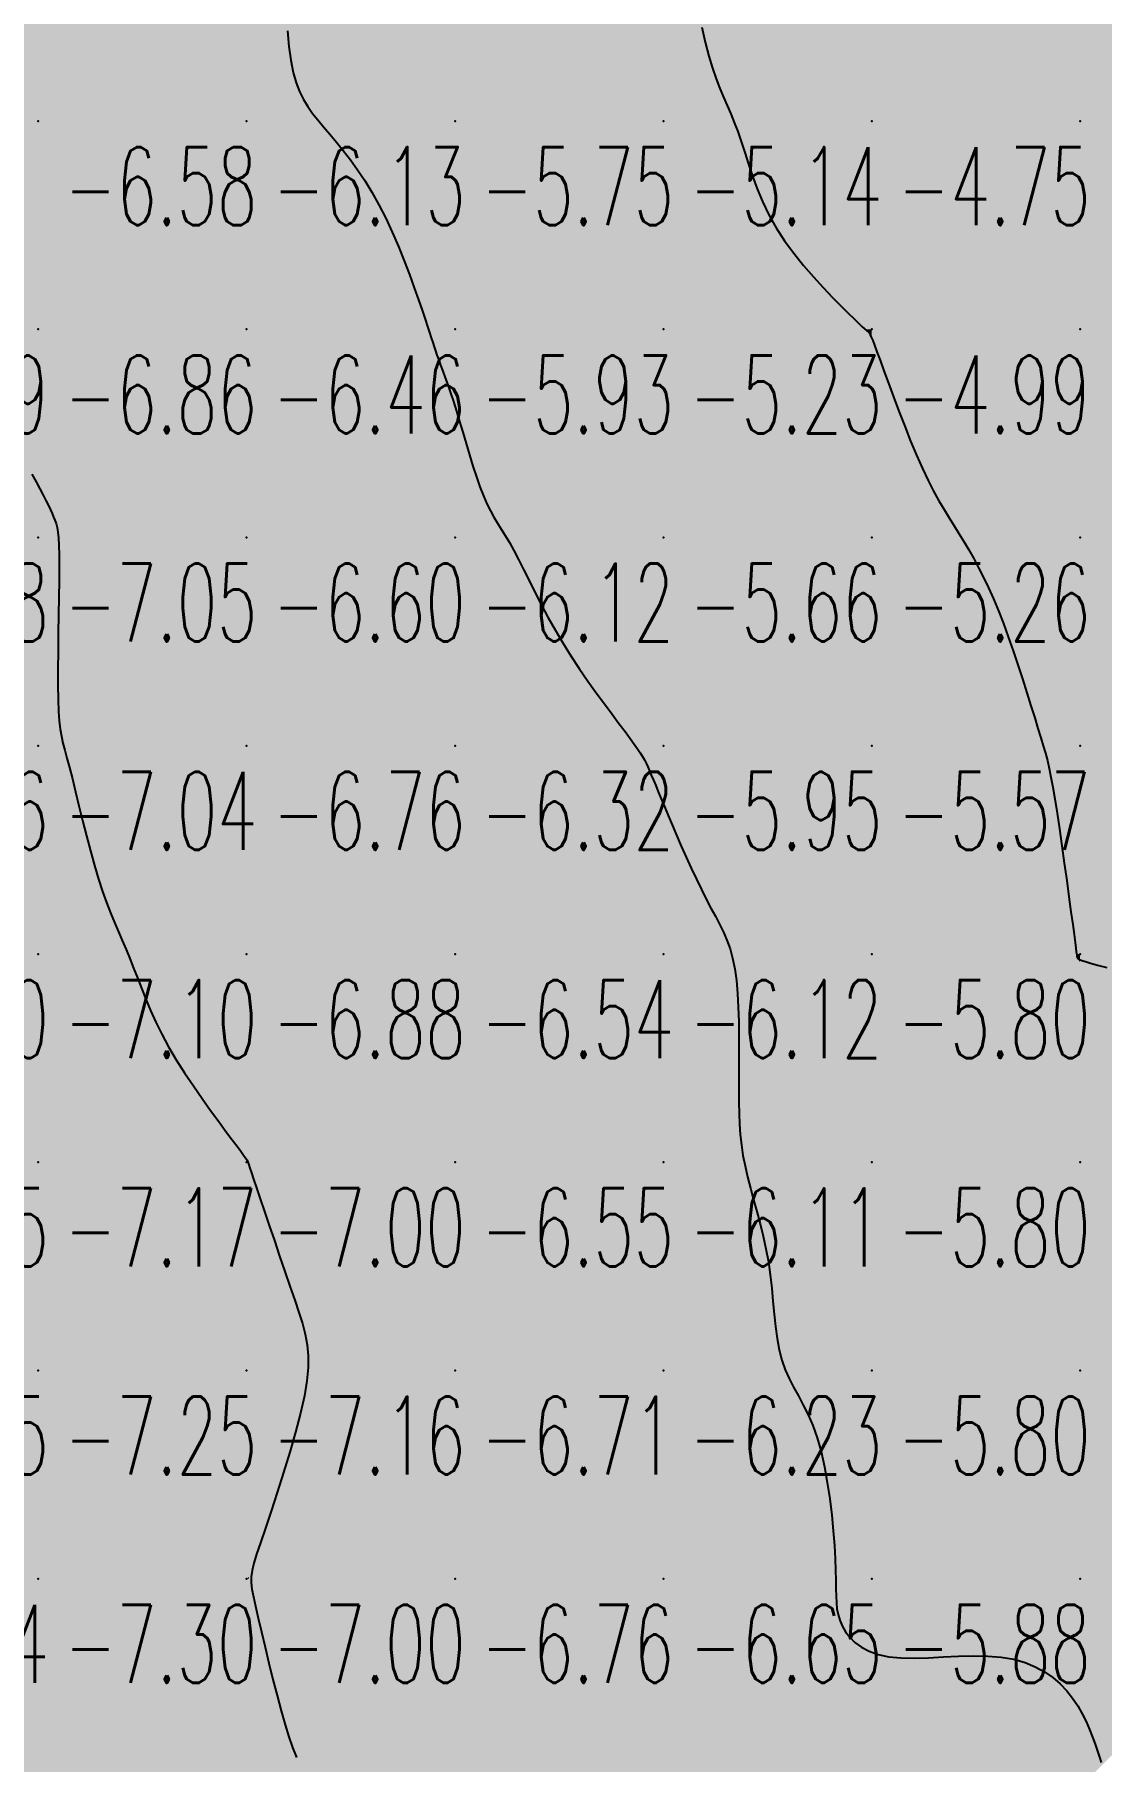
# Model space of a CAD drawing. Header units: millimetres. Extents: x 88261 to 90953, y 390274 to 392322.
# Drawn here: x 90070.1 to 90121.3, y 391468.5 to 391551.4 of the extents above; entities that cross this region are included whole.
import ezdxf
from ezdxf.enums import TextEntityAlignment as Align

# ---------------------------------------------------------------- set-up
doc = ezdxf.new("R2010")
doc.units = ezdxf.units.MM
doc.header["$LTSCALE"] = 25
for name, color, linetype in [('CN_03_00', 7, 'Continuous'), ('CN_04_00', 242, 'Continuous'), ('COTEAlt', 7, 'Continuous'), ('TN_COLORIAGE', 7, 'Continuous')]:
    doc.layers.add(name, color=color, linetype=linetype)
doc.styles.add('Simplex 1.0', font='Simplex.shx', dxfattribs={"width": 0.99, "height": 2.5})
doc.styles.get("Standard").update_dxf_attribs({"font": 'times.ttf'})

# ---------------------------------------------------------------- blocks, each defined once
blk = doc.blocks.new('COTE')
at = {"color": 0}
blk.add_point((0, 0), dxfattribs=at)
at = {"layer": 'COTEAlt'}
blk.add_attdef('ALT', text='', height=3.75, dxfattribs=at).set_placement((1.25, -1.25), align=Align.TOP_LEFT)

msp = doc.modelspace()

# ---------------------------------------------------------------- linework, layer by layer
at = {"layer": 'CN_03_00', "flags": 128}
for points, elevation in [([(90082.202, 391551.568), (90082.277, 391550.826), (90082.371, 391550.157), (90082.487, 391549.578), (90082.627, 391549.081), (90082.789, 391548.652), (90082.975, 391548.273), (90083.183, 391547.931), (90083.413, 391547.608), (90083.667, 391547.291), (90083.943, 391546.964), (90084.241, 391546.613), (90084.557, 391546.234), (90084.887, 391545.823), (90085.227, 391545.38), (90085.572, 391544.9), (90085.919, 391544.382), (90086.263, 391543.823), (90086.599, 391543.221), (90086.925, 391542.576), (90087.236, 391541.901), (90087.531, 391541.213), (90087.807, 391540.528), (90088.062, 391539.864), (90088.292, 391539.235), (90088.495, 391538.66), (90088.67, 391538.153), (90088.813, 391537.727), (90088.93, 391537.373), (90089.026, 391537.078), (90089.107, 391536.827), (90089.177, 391536.607), (90089.243, 391536.405), (90089.31, 391536.207), (90089.382, 391535.998), (90089.465, 391535.768), (90089.559, 391535.513), (90089.663, 391535.229), (90089.777, 391534.915), (90089.9, 391534.569), (90090.031, 391534.188), (90090.169, 391533.771), (90090.314, 391533.314), (90090.465, 391532.819), (90090.621, 391532.294), (90090.781, 391531.754), (90090.945, 391531.21), (90091.11, 391530.674), (90091.278, 391530.16), (90091.445, 391529.679), (90091.612, 391529.245), (90091.778, 391528.865), (90091.945, 391528.528), (90092.114, 391528.222), (90092.288, 391527.93), (90092.469, 391527.639), (90092.658, 391527.333), (90092.859, 391526.998), (90093.072, 391526.62), (90093.3, 391526.188), (90093.544, 391525.705), (90093.806, 391525.18), (90094.086, 391524.619), (90094.386, 391524.031), (90094.707, 391523.423), (90095.05, 391522.802), (90095.417, 391522.177), (90095.806, 391521.555), (90096.21, 391520.943), (90096.62, 391520.349), (90097.025, 391519.782), (90097.417, 391519.248), (90097.785, 391518.755), (90098.12, 391518.311), (90098.412, 391517.923), (90098.656, 391517.596), (90098.854, 391517.323), (90099.014, 391517.093), (90099.144, 391516.896), (90099.25, 391516.721), (90099.339, 391516.559), (90099.42, 391516.397), (90099.498, 391516.227), (90099.581, 391516.039), (90099.671, 391515.828), (90099.771, 391515.59), (90099.881, 391515.324), (90100.005, 391515.025), (90100.144, 391514.69), (90100.3, 391514.315), (90100.475, 391513.898), (90100.671, 391513.438), (90100.884, 391512.943), (90101.11, 391512.424), (90101.346, 391511.893), (90101.588, 391511.362), (90101.832, 391510.84), (90102.073, 391510.341), (90102.309, 391509.874), (90102.535, 391509.447), (90102.75, 391509.05), (90102.95, 391508.669), (90103.135, 391508.292), (90103.302, 391507.903), (90103.449, 391507.489), (90103.575, 391507.037), (90103.677, 391506.532), (90103.753, 391505.965), (90103.808, 391505.345), (90103.843, 391504.687), (90103.864, 391504.004), (90103.873, 391503.31), (90103.874, 391502.618), (90103.871, 391501.943), (90103.867, 391501.298), (90103.865, 391500.694), (90103.869, 391500.126), (90103.881, 391499.588), (90103.905, 391499.07), (90103.943, 391498.566), (90103.997, 391498.068), (90104.071, 391497.568), (90104.168, 391497.059), (90104.288, 391496.534), (90104.427, 391495.993), (90104.578, 391495.437), (90104.735, 391494.867), (90104.891, 391494.283), (90105.04, 391493.686), (90105.174, 391493.077), (90105.289, 391492.457), (90105.379, 391491.828), (90105.45, 391491.196), (90105.51, 391490.568), (90105.568, 391489.951), (90105.631, 391489.352), (90105.708, 391488.779), (90105.806, 391488.237), (90105.933, 391487.735), (90106.096, 391487.276), (90106.288, 391486.847), (90106.503, 391486.432), (90106.732, 391486.015), (90106.967, 391485.58), (90107.201, 391485.111), (90107.426, 391484.591), (90107.633, 391484.005), (90107.818, 391483.342), (90107.979, 391482.618), (90108.117, 391481.854), (90108.233, 391481.073), (90108.328, 391480.295), (90108.402, 391479.541), (90108.458, 391478.835), (90108.495, 391478.197), (90108.515, 391477.642), (90108.524, 391477.166), (90108.529, 391476.754), (90108.536, 391476.395), (90108.552, 391476.077), (90108.583, 391475.788), (90108.636, 391475.514), (90108.718, 391475.244), (90108.834, 391474.969), (90108.991, 391474.694), (90109.193, 391474.427), (90109.446, 391474.175), (90109.755, 391473.948), (90110.125, 391473.753), (90110.561, 391473.598), (90111.07, 391473.492), (90111.652, 391473.439), (90112.294, 391473.429), (90112.979, 391473.447), (90113.691, 391473.48), (90114.413, 391473.513), (90115.128, 391473.532), (90115.819, 391473.523), (90116.47, 391473.473), (90117.067, 391473.369), (90117.609, 391473.215), (90118.101, 391473.015), (90118.544, 391472.774), (90118.942, 391472.497), (90119.297, 391472.189), (90119.613, 391471.856), (90119.893, 391471.502), (90120.14, 391471.133), (90120.356, 391470.756), (90120.545, 391470.376), (90120.709, 391470), (90120.852, 391469.634), (90120.977, 391469.286), (90121.085, 391468.962), (90121.181, 391468.668), (90121.267, 391468.407)], -6), ([(90069.931, 391530.29), (90070.14, 391529.911), (90070.322, 391529.575), (90070.479, 391529.277), (90070.614, 391529.014), (90070.73, 391528.781), (90070.829, 391528.574), (90070.913, 391528.389), (90070.985, 391528.221), (90071.048, 391528.066), (90071.102, 391527.906), (90071.147, 391527.724), (90071.184, 391527.502), (90071.211, 391527.221), (90071.231, 391526.864), (90071.242, 391526.413), (90071.246, 391525.85), (90071.242, 391525.165), (90071.232, 391524.382), (90071.22, 391523.534), (90071.207, 391522.653), (90071.196, 391521.773), (90071.19, 391520.925), (90071.19, 391520.142), (90071.199, 391519.457), (90071.219, 391518.893), (90071.252, 391518.43), (90071.297, 391518.041), (90071.357, 391517.696), (90071.43, 391517.368), (90071.519, 391517.027), (90071.623, 391516.645), (90071.745, 391516.194), (90071.883, 391515.653), (90072.035, 391515.035), (90072.201, 391514.359), (90072.377, 391513.647), (90072.561, 391512.919), (90072.75, 391512.194), (90072.944, 391511.495), (90073.138, 391510.841), (90073.331, 391510.247), (90073.523, 391509.707), (90073.714, 391509.212), (90073.902, 391508.75), (90074.09, 391508.311), (90074.275, 391507.883), (90074.458, 391507.456), (90074.639, 391507.02), (90074.819, 391506.564), (90075.002, 391506.088), (90075.194, 391505.591), (90075.402, 391505.072), (90075.631, 391504.533), (90075.887, 391503.972), (90076.176, 391503.39), (90076.504, 391502.787), (90076.873, 391502.164), (90077.273, 391501.532), (90077.69, 391500.906), (90078.111, 391500.298), (90078.521, 391499.723), (90078.907, 391499.193), (90079.256, 391498.722), (90079.553, 391498.323), (90079.789, 391498.006), (90079.967, 391497.764), (90080.096, 391497.586), (90080.184, 391497.463), (90080.239, 391497.383), (90080.27, 391497.336), (90080.283, 391497.312), (90080.288, 391497.299), (90080.291, 391497.286), (90080.299, 391497.26), (90080.316, 391497.207), (90080.348, 391497.111), (90080.398, 391496.957), (90080.474, 391496.732), (90080.578, 391496.421), (90080.717, 391496.009), (90080.894, 391495.489), (90081.101, 391494.877), (90081.332, 391494.197), (90081.579, 391493.474), (90081.832, 391492.731), (90082.084, 391491.992), (90082.328, 391491.281), (90082.554, 391490.622), (90082.755, 391490.031), (90082.926, 391489.492), (90083.062, 391488.981), (90083.156, 391488.475), (90083.204, 391487.949), (90083.201, 391487.38), (90083.141, 391486.744), (90083.019, 391486.018), (90082.833, 391485.186), (90082.594, 391484.274), (90082.319, 391483.313), (90082.022, 391482.339), (90081.718, 391481.384), (90081.422, 391480.482), (90081.149, 391479.666), (90080.914, 391478.97), (90080.729, 391478.416), (90080.595, 391477.981), (90080.508, 391477.629), (90080.465, 391477.327), (90080.463, 391477.039), (90080.499, 391476.731), (90080.57, 391476.369), (90080.672, 391475.917), (90080.803, 391475.352), (90080.957, 391474.69), (90081.13, 391473.959), (90081.316, 391473.186), (90081.512, 391472.398), (90081.71, 391471.623), (90081.908, 391470.888), (90082.099, 391470.22), (90082.28, 391469.64), (90082.453, 391469.137), (90082.623, 391468.696), (90082.643, 391468.651)], -7)]:
    msp.add_lwpolyline(points, dxfattribs=dict(at, elevation=elevation))
at = {"layer": 'CN_04_00', "elevation": -5, "flags": 128}
msp.add_lwpolyline([(90102.088, 391551.749), (90102.259, 391551.021), (90102.434, 391550.356), (90102.61, 391549.773), (90102.786, 391549.26), (90102.962, 391548.802), (90103.137, 391548.382), (90103.311, 391547.982), (90103.483, 391547.586), (90103.652, 391547.177), (90103.819, 391546.738), (90103.983, 391546.255), (90104.152, 391545.733), (90104.332, 391545.176), (90104.531, 391544.592), (90104.756, 391543.987), (90105.015, 391543.369), (90105.316, 391542.743), (90105.666, 391542.116), (90106.068, 391541.495), (90106.511, 391540.889), (90106.978, 391540.305), (90107.453, 391539.752), (90107.921, 391539.239), (90108.365, 391538.773), (90108.77, 391538.364), (90109.119, 391538.02), (90109.4, 391537.746), (90109.619, 391537.535), (90109.783, 391537.38), (90109.902, 391537.269), (90109.984, 391537.195), (90110.039, 391537.148), (90110.074, 391537.118), (90110.099, 391537.096), (90110.122, 391537.073), (90110.149, 391537.035), (90110.183, 391536.97), (90110.231, 391536.863), (90110.296, 391536.702), (90110.385, 391536.473), (90110.502, 391536.162), (90110.651, 391535.756), (90110.837, 391535.249), (90111.054, 391534.655), (90111.297, 391533.998), (90111.559, 391533.3), (90111.835, 391532.584), (90112.119, 391531.872), (90112.404, 391531.187), (90112.685, 391530.55), (90112.956, 391529.98), (90113.218, 391529.469), (90113.473, 391529.008), (90113.72, 391528.585), (90113.963, 391528.189), (90114.202, 391527.809), (90114.439, 391527.433), (90114.675, 391527.05), (90114.91, 391526.651), (90115.146, 391526.232), (90115.382, 391525.789), (90115.619, 391525.319), (90115.856, 391524.82), (90116.093, 391524.289), (90116.33, 391523.722), (90116.568, 391523.117), (90116.805, 391522.474), (90117.04, 391521.804), (90117.269, 391521.124), (90117.489, 391520.447), (90117.699, 391519.788), (90117.894, 391519.162), (90118.072, 391518.585), (90118.23, 391518.07), (90118.366, 391517.627), (90118.484, 391517.238), (90118.587, 391516.878), (90118.68, 391516.525), (90118.768, 391516.152), (90118.854, 391515.738), (90118.943, 391515.257), (90119.039, 391514.685), (90119.145, 391514.008), (90119.259, 391513.247), (90119.376, 391512.433), (90119.494, 391511.598), (90119.609, 391510.772), (90119.716, 391509.986), (90119.813, 391509.271), (90119.895, 391508.658), (90119.959, 391508.17), (90120.008, 391507.798), (90120.044, 391507.526), (90120.069, 391507.336), (90120.087, 391507.212), (90120.099, 391507.138), (90120.108, 391507.095), (90120.117, 391507.068), (90120.131, 391507.043), (90120.162, 391507.013), (90120.224, 391506.977), (90120.334, 391506.931), (90120.505, 391506.872), (90120.752, 391506.799), (90121.091, 391506.708), (90121.535, 391506.596)], dxfattribs=at)
at = {"layer": 'TN_COLORIAGE', "color": 151}
for points in [[(90060.249, 391557.239, -6.296), (90060.249, 391547.239, -6.296), (90070.249, 391557.239, -6.296)], [(90060.249, 391547.239, -6.296), (90070.249, 391547.239, -6.296), (90070.249, 391557.239, -6.296)], [(90070.249, 391557.239, -6.124), (90070.249, 391547.239, -6.124), (90080.249, 391557.239, -6.124)], [(90070.249, 391547.239, -6.124), (90080.249, 391547.239, -6.124), (90080.249, 391557.239, -6.124)], [(90080.249, 391547.239, -6), (90082.125, 391549.115, -6), (90080.249, 391557.239, -6), (90082.023, 391557.239, -6)], [(90082.125, 391549.115, -6.133), (90083.703, 391547.239, -6.133), (90080.249, 391547.239, -6.133)], [(90060.249, 391544.834, -6.578), (90064.301, 391541.291, -6.578), (90060.249, 391547.239, -6.578), (90070.249, 391547.239, -6.578)], [(90066.932, 391537.239, -6.578), (90064.301, 391541.291, -6.578), (90070.249, 391537.239, -6.578), (90070.249, 391547.239, -6.578)], [(90070.249, 391547.239, -6.133), (90070.249, 391537.239, -6.133), (90080.249, 391547.239, -6.133)], [(90070.249, 391537.239, -6.133), (90080.249, 391537.239, -6.133), (90080.249, 391547.239, -6.133)], [(90080.249, 391537.239, -6), (90086.721, 391543.711, -6), (90080.249, 391547.239, -6), (90083.703, 391547.239, -6)], [(90086.721, 391543.711, -6.463), (90089.009, 391537.239, -6.463), (90080.249, 391537.239, -6.463)], [(90066.932, 391537.239, -6.857), (90067.506, 391534.497, -6.857), (90070.249, 391537.239, -6.857)], [(90070.249, 391529.792, -6.857), (90067.506, 391534.497, -6.857), (90070.249, 391537.239, -6.857)], [(90070.249, 391529.792, -6.463), (90071.084, 391528.074, -6.463), (90070.249, 391537.239, -6.463), (90080.249, 391537.239, -6.463)], [(90071.329, 391527.239, -6.463), (90071.084, 391528.074, -6.463), (90080.249, 391527.239, -6.463), (90080.249, 391537.239, -6.463)], [(90080.249, 391527.239, -6), (90089.259, 391536.249, -6), (90080.249, 391537.239, -6), (90089.009, 391537.239, -6)], [(90080.249, 391527.239, -6), (90089.259, 391536.249, -6), (90090.249, 391527.239, -6), (90090.249, 391533.754, -6)], [(90091.628, 391528.619, -6.122), (90090.249, 391533.754, -6.122), (90090.249, 391527.239, -6.122)], [(90091.628, 391528.619, -6.122), (90092.912, 391527.239, -6.122), (90090.249, 391527.239, -6.122)], [(90071.076, 391518.066, -6.596), (90071.329, 391527.239, -6.596), (90080.249, 391527.239, -6.596)], [(90071.56, 391517.239, -6.596), (90071.076, 391518.066, -6.596), (90080.249, 391517.239, -6.596), (90080.249, 391527.239, -6.596)], [(90080.249, 391527.239, -6.122), (90080.249, 391517.239, -6.122), (90090.249, 391527.239, -6.122)], [(90080.249, 391517.239, -6.122), (90090.249, 391517.239, -6.122), (90090.249, 391527.239, -6.122)], [(90090.249, 391517.239, -6), (90095.155, 391522.145, -6), (90090.249, 391527.239, -6), (90092.912, 391527.239, -6)], [(90095.155, 391522.145, -6.325), (90098.969, 391517.239, -6.325), (90090.249, 391517.239, -6.325)], [(90071.56, 391517.239, -6.759), (90073.151, 391510.141, -6.759), (90080.249, 391517.239, -6.759)], [(90074.664, 391507.239, -6.759), (90073.151, 391510.141, -6.759), (90080.249, 391507.239, -6.759), (90080.249, 391517.239, -6.759)], [(90080.249, 391517.239, -6.325), (90080.249, 391507.239, -6.325), (90090.249, 391517.239, -6.325)], [(90080.249, 391507.239, -6.325), (90090.249, 391507.239, -6.325), (90090.249, 391517.239, -6.325)], [(90090.249, 391507.239, -6), (90099.443, 391516.434, -6), (90090.249, 391517.239, -6), (90098.969, 391517.239, -6)], [(90090.249, 391507.239, -6), (90099.443, 391516.434, -6), (90100.249, 391507.239, -6), (90100.249, 391514.388, -6)], [(90102.413, 391509.404, -6.119), (90100.249, 391514.388, -6.119), (90100.249, 391507.239, -6.119)], [(90102.413, 391509.404, -6.119), (90103.952, 391507.239, -6.119), (90100.249, 391507.239, -6.119)], [(90074.664, 391507.239, -6.875), (90076.028, 391503.018, -6.875), (90080.249, 391507.239, -6.875)], [(90080.249, 391497.408, -6.875), (90076.028, 391503.018, -6.875), (90080.249, 391507.239, -6.875)], [(90080.249, 391497.408, -6.544), (90080.295, 391497.286, -6.544), (90080.249, 391507.239, -6.544), (90090.249, 391507.239, -6.544)], [(90080.296, 391497.239, -6.544), (90080.295, 391497.286, -6.544), (90090.249, 391497.239, -6.544), (90090.249, 391507.239, -6.544)], [(90090.249, 391507.239, -6.119), (90090.249, 391497.239, -6.119), (90100.249, 391507.239, -6.119)], [(90090.249, 391497.239, -6.119), (90100.249, 391497.239, -6.119), (90100.249, 391507.239, -6.119)], [(90100.249, 391507.239, -6), (90103.952, 391507.239, -6), (90100.249, 391497.239, -6), (90103.837, 391500.828, -6)], [(90103.837, 391500.828, -6.114), (90103.898, 391497.239, -6.114), (90100.249, 391497.239, -6.114)], [(90080.296, 391497.239, -6.552), (90082.823, 391489.813, -6.552), (90090.249, 391497.239, -6.552)], [(90083.736, 391487.239, -6.552), (90082.823, 391489.813, -6.552), (90090.249, 391487.239, -6.552), (90090.249, 391497.239, -6.552)], [(90090.249, 391497.239, -6.114), (90090.249, 391487.239, -6.114), (90100.249, 391497.239, -6.114)], [(90090.249, 391487.239, -6.114), (90100.249, 391487.239, -6.114), (90100.249, 391497.239, -6.114)], [(90100.249, 391487.239, -6), (90105.576, 391492.566, -6), (90100.249, 391497.239, -6), (90103.898, 391497.239, -6)], [(90105.532, 391487.239, -6.226), (90105.576, 391492.566, -6.226), (90100.249, 391487.239, -6.226)], [(90080.345, 391477.336, -6.71), (90083.736, 391487.239, -6.71), (90090.249, 391487.239, -6.71)], [(90080.367, 391477.239, -6.71), (90080.345, 391477.336, -6.71), (90090.249, 391477.239, -6.71), (90090.249, 391487.239, -6.71)], [(90090.249, 391487.239, -6.226), (90090.249, 391477.239, -6.226), (90100.249, 391487.239, -6.226)], [(90090.249, 391477.239, -6.226), (90100.249, 391477.239, -6.226), (90100.249, 391487.239, -6.226)], [(90100.249, 391477.239, -6), (90107.897, 391484.887, -6), (90100.249, 391487.239, -6), (90105.532, 391487.239, -6)], [(90107.897, 391484.887, -6.655), (90108.682, 391477.239, -6.655), (90100.249, 391477.239, -6.655)], [(90080.367, 391477.239, -6.764), (90082.22, 391469.211, -6.764), (90090.249, 391477.239, -6.764)], [(90083.344, 391467.239, -6.764), (90082.22, 391469.211, -6.764), (90090.249, 391467.239, -6.764), (90090.249, 391477.239, -6.764)], [(90090.249, 391477.239, -6.655), (90090.249, 391467.239, -6.655), (90100.249, 391477.239, -6.655)], [(90090.249, 391467.239, -6.655), (90100.249, 391467.239, -6.655), (90100.249, 391477.239, -6.655)], [(90100.249, 391477.239, -6), (90108.682, 391477.239, -6), (90100.249, 391467.239, -6), (90108.344, 391475.335, -6)], [(90100.249, 391467.239, -6), (90108.344, 391475.335, -6), (90110.249, 391467.239, -6), (90110.249, 391472.887, -6)], [(90110.249, 391472.887, -6.158), (90117.08, 391474.071, -6.158), (90110.249, 391467.239, -6.158)], [(90110.249, 391467.239, -6), (90117.08, 391474.071, -6), (90120.249, 391467.239, -6), (90120.249, 391471.667, -6)], [(90121.285, 391468.275, -6.058), (90120.249, 391471.667, -6.058), (90120.249, 391467.239, -6.058)]]:
    msp.add_solid(points, dxfattribs=at)
at = {"layer": 'TN_COLORIAGE', "color": 141}
for points in [[(90082.023, 391557.239, -5.423), (90082.125, 391549.115, -5.423), (90090.249, 391557.239, -5.423)], [(90083.703, 391547.239, -5.423), (90082.125, 391549.115, -5.423), (90090.249, 391547.239, -5.423), (90090.249, 391557.239, -5.423)], [(90090.249, 391557.239, -5.045), (90090.249, 391547.239, -5.045), (90100.249, 391557.239, -5.045)], [(90090.249, 391547.239, -5.045), (90100.249, 391547.239, -5.045), (90100.249, 391557.239, -5.045)], [(90100.249, 391547.239, -5), (90102.424, 391549.415, -5), (90100.249, 391557.239, -5), (90101.051, 391557.239, -5)], [(90102.424, 391549.415, -5.143), (90103.856, 391547.239, -5.143), (90100.249, 391547.239, -5.143)], [(90083.703, 391547.239, -5.748), (90086.721, 391543.711, -5.748), (90090.249, 391547.239, -5.748)], [(90089.009, 391537.239, -5.748), (90086.721, 391543.711, -5.748), (90090.249, 391537.239, -5.748), (90090.249, 391547.239, -5.748)], [(90090.249, 391547.239, -5.143), (90090.249, 391537.239, -5.143), (90100.249, 391547.239, -5.143)], [(90090.249, 391537.239, -5.143), (90100.249, 391537.239, -5.143), (90100.249, 391547.239, -5.143)], [(90100.249, 391537.239, -5), (90105.064, 391542.055, -5), (90100.249, 391547.239, -5), (90103.856, 391547.239, -5)], [(90105.064, 391542.055, -5.235), (90109.883, 391537.239, -5.235), (90100.249, 391537.239, -5.235)], [(90089.009, 391537.239, -5.935), (90089.259, 391536.249, -5.935), (90090.249, 391537.239, -5.935)], [(90090.249, 391533.754, -5.935), (90089.259, 391536.249, -5.935), (90090.249, 391537.239, -5.935)], [(90090.249, 391533.754, -5.235), (90091.628, 391528.619, -5.235), (90090.249, 391537.239, -5.235), (90100.249, 391537.239, -5.235)], [(90092.912, 391527.239, -5.235), (90091.628, 391528.619, -5.235), (90100.249, 391527.239, -5.235), (90100.249, 391537.239, -5.235)], [(90100.249, 391527.239, -5), (90110.116, 391537.107, -5), (90100.249, 391537.239, -5), (90109.883, 391537.239, -5)], [(90100.249, 391527.239, -5), (90110.116, 391537.107, -5), (90110.249, 391527.239, -5), (90110.249, 391536.911, -5)], [(90112.797, 391529.788, -5.262), (90110.249, 391536.911, -5.262), (90110.249, 391527.239, -5.262)], [(90112.797, 391529.788, -5.262), (90114.671, 391527.239, -5.262), (90110.249, 391527.239, -5.262)], [(90092.912, 391527.239, -5.663), (90095.155, 391522.145, -5.663), (90100.249, 391527.239, -5.663)], [(90098.969, 391517.239, -5.663), (90095.155, 391522.145, -5.663), (90100.249, 391517.239, -5.663), (90100.249, 391527.239, -5.663)], [(90100.249, 391527.239, -5.262), (90100.249, 391517.239, -5.262), (90110.249, 391527.239, -5.262)], [(90100.249, 391517.239, -5.262), (90110.249, 391517.239, -5.262), (90110.249, 391527.239, -5.262)], [(90110.249, 391517.239, -5), (90116.565, 391523.556, -5), (90110.249, 391527.239, -5), (90114.671, 391527.239, -5)], [(90116.565, 391523.556, -5.567), (90118.474, 391517.239, -5.567), (90110.249, 391517.239, -5.567)], [(90098.969, 391517.239, -5.952), (90099.443, 391516.434, -5.952), (90100.249, 391517.239, -5.952)], [(90100.249, 391514.388, -5.952), (90099.443, 391516.434, -5.952), (90100.249, 391517.239, -5.952)], [(90100.249, 391514.388, -5.567), (90102.413, 391509.404, -5.567), (90100.249, 391517.239, -5.567), (90110.249, 391517.239, -5.567)], [(90103.952, 391507.239, -5.567), (90102.413, 391509.404, -5.567), (90110.249, 391507.239, -5.567), (90110.249, 391517.239, -5.567)], [(90110.249, 391507.239, -5), (90118.917, 391515.908, -5), (90110.249, 391517.239, -5), (90118.474, 391517.239, -5)], [(90118.917, 391515.908, -5.797), (90120.09, 391507.239, -5.797), (90110.249, 391507.239, -5.797)], [(90103.837, 391500.828, -5.797), (90103.952, 391507.239, -5.797), (90110.249, 391507.239, -5.797)], [(90103.898, 391497.239, -5.797), (90103.837, 391500.828, -5.797), (90110.249, 391497.239, -5.797), (90110.249, 391507.239, -5.797)], [(90110.249, 391497.239, -5), (90120.091, 391507.082, -5), (90110.249, 391507.239, -5), (90120.09, 391507.239, -5)], [(90110.249, 391497.239, -5), (90120.091, 391507.082, -5), (90120.249, 391497.239, -5), (90120.249, 391506.845, -5)], [(90128.122, 391505.113, -5.313), (90120.249, 391506.845, -5.313), (90120.249, 391497.239, -5.313)], [(90128.122, 391505.113, -5.313), (90129.003, 391497.239, -5.313), (90120.249, 391497.239, -5.313)], [(90103.898, 391497.239, -5.802), (90105.576, 391492.566, -5.802), (90110.249, 391497.239, -5.802)], [(90105.576, 391492.566, -5.799), (90105.532, 391487.239, -5.799), (90110.249, 391497.239, -5.799), (90110.249, 391487.239, -5.799)], [(90110.249, 391497.239, -5.313), (90110.249, 391487.239, -5.313), (90120.249, 391497.239, -5.313)], [(90110.249, 391487.239, -5.313), (90120.249, 391487.239, -5.313), (90120.249, 391497.239, -5.313)], [(90120.249, 391487.239, -5), (90129.602, 391496.592, -5), (90120.249, 391497.239, -5), (90129.003, 391497.239, -5)], [(90120.249, 391487.239, -5), (90129.602, 391496.592, -5), (90130.249, 391487.239, -5), (90130.249, 391495.573, -5)], [(90105.532, 391487.239, -5.799), (90107.897, 391484.887, -5.799), (90110.249, 391487.239, -5.799)], [(90108.682, 391477.239, -5.799), (90107.897, 391484.887, -5.799), (90110.249, 391477.239, -5.799), (90110.249, 391487.239, -5.799)], [(90110.249, 391487.239, -5.644), (90110.249, 391477.239, -5.644), (90120.249, 391487.239, -5.644)], [(90110.249, 391477.239, -5.644), (90120.249, 391477.239, -5.644), (90120.249, 391487.239, -5.644)], [(90120.249, 391487.239, -5.223), (90120.249, 391477.239, -5.223), (90130.249, 391487.239, -5.223)], [(90120.249, 391477.239, -5.223), (90130.249, 391477.239, -5.223), (90130.249, 391487.239, -5.223)], [(90108.344, 391475.335, -5.878), (90108.682, 391477.239, -5.878), (90110.249, 391477.239, -5.878)], [(90110.249, 391472.887, -5.878), (90108.344, 391475.335, -5.878), (90110.249, 391477.239, -5.878)], [(90117.08, 391474.071, -5.878), (90110.249, 391472.887, -5.878), (90120.249, 391477.239, -5.878), (90110.249, 391477.239, -5.878)], [(90120.249, 391471.667, -5.927), (90117.08, 391474.071, -5.927), (90120.249, 391477.239, -5.927)], [(90120.249, 391471.667, -5.497), (90121.285, 391468.275, -5.497), (90120.249, 391477.239, -5.497), (90130.249, 391477.239, -5.497)]]:
    msp.add_solid(points, dxfattribs=at)
at = {"layer": 'TN_COLORIAGE', "color": 131}
for points in [[(90101.051, 391557.239, -4.487), (90102.424, 391549.415, -4.487), (90110.249, 391557.239, -4.487)], [(90103.856, 391547.239, -4.487), (90102.424, 391549.415, -4.487), (90110.249, 391547.239, -4.487), (90110.249, 391557.239, -4.487)], [(90110.249, 391557.239, -4.096), (90110.249, 391547.239, -4.096), (90120.249, 391557.239, -4.096)], [(90110.249, 391547.239, -4.096), (90120.249, 391547.239, -4.096), (90120.249, 391557.239, -4.096)], [(90120.249, 391557.239, -4.233), (90120.249, 391547.239, -4.233), (90130.249, 391557.239, -4.233)], [(90130.249, 391557.239, -4), (90130.249, 391552.87, -4), (90120.249, 391547.239, -4), (90123.079, 391547.239, -4)], [(90103.856, 391547.239, -4.747), (90105.064, 391542.055, -4.747), (90110.249, 391547.239, -4.747)], [(90109.883, 391537.239, -4.747), (90105.064, 391542.055, -4.747), (90110.249, 391537.239, -4.747), (90110.249, 391547.239, -4.747)], [(90110.249, 391547.239, -4.118), (90110.249, 391537.239, -4.118), (90120.249, 391547.239, -4.118)], [(90110.249, 391537.239, -4.118), (90120.249, 391537.239, -4.118), (90120.249, 391547.239, -4.118)], [(90120.249, 391537.239, -4), (90124.618, 391541.609, -4), (90120.249, 391547.239, -4), (90123.079, 391547.239, -4)], [(90124.618, 391541.609, -4.233), (90125.557, 391537.239, -4.233), (90120.249, 391537.239, -4.233)], [(90109.883, 391537.239, -4.991), (90110.116, 391537.107, -4.991), (90110.249, 391537.239, -4.991)], [(90110.249, 391536.911, -4.991), (90110.116, 391537.107, -4.991), (90110.249, 391537.239, -4.991)], [(90110.249, 391536.911, -4.233), (90112.797, 391529.788, -4.233), (90110.249, 391537.239, -4.233), (90120.249, 391537.239, -4.233)], [(90114.671, 391527.239, -4.233), (90112.797, 391529.788, -4.233), (90120.249, 391527.239, -4.233), (90120.249, 391537.239, -4.233)], [(90120.249, 391527.239, -4), (90127.897, 391534.888, -4), (90120.249, 391537.239, -4), (90125.557, 391537.239, -4)], [(90120.249, 391527.239, -4), (90127.897, 391534.888, -4), (90130.249, 391527.239, -4), (90130.249, 391531.942, -4)], [(90114.671, 391527.239, -4.669), (90116.565, 391523.556, -4.669), (90120.249, 391527.239, -4.669)], [(90118.474, 391517.239, -4.669), (90116.565, 391523.556, -4.669), (90120.249, 391517.239, -4.669), (90120.249, 391527.239, -4.669)], [(90120.249, 391527.239, -4.183), (90120.249, 391517.239, -4.183), (90130.249, 391527.239, -4.183)], [(90120.249, 391517.239, -4.183), (90130.249, 391517.239, -4.183), (90130.249, 391527.239, -4.183)], [(90118.474, 391517.239, -4.878), (90118.917, 391515.908, -4.878), (90120.249, 391517.239, -4.878)], [(90120.09, 391507.239, -4.878), (90118.917, 391515.908, -4.878), (90120.249, 391507.239, -4.878), (90120.249, 391517.239, -4.878)], [(90120.249, 391517.239, -4.561), (90120.249, 391507.239, -4.561), (90130.249, 391517.239, -4.561)], [(90120.249, 391507.239, -4.561), (90130.249, 391507.239, -4.561), (90130.249, 391517.239, -4.561)], [(90120.09, 391507.239, -4.987), (90120.091, 391507.082, -4.987), (90120.249, 391507.239, -4.987)], [(90120.249, 391506.845, -4.987), (90120.091, 391507.082, -4.987), (90120.249, 391507.239, -4.987)], [(90120.249, 391506.845, -4.915), (90128.122, 391505.113, -4.915), (90120.249, 391507.239, -4.915), (90130.249, 391507.239, -4.915)]]:
    msp.add_solid(points, dxfattribs=at)
at = {"layer": 'TN_COLORIAGE', "color": 161}
for points in [[(90060.249, 391527.239, -7), (90067.506, 391534.497, -7), (90070.249, 391527.239, -7), (90070.249, 391529.792, -7)], [(90071.084, 391528.074, -7.049), (90070.249, 391529.792, -7.049), (90070.249, 391527.239, -7.049)], [(90071.084, 391528.074, -7.049), (90071.329, 391527.239, -7.049), (90070.249, 391527.239, -7.049)], [(90060.249, 391527.239, -7.049), (90060.249, 391517.239, -7.049), (90070.249, 391527.239, -7.049)], [(90060.249, 391517.239, -7.049), (90070.249, 391517.239, -7.049), (90070.249, 391527.239, -7.049)], [(90070.249, 391527.239, -7), (90071.329, 391527.239, -7), (90070.249, 391517.239, -7), (90071.076, 391518.066, -7)], [(90071.076, 391518.066, -7.036), (90071.56, 391517.239, -7.036), (90070.249, 391517.239, -7.036)], [(90060.249, 391517.239, -7.036), (90060.249, 391507.239, -7.036), (90070.249, 391517.239, -7.036)], [(90060.249, 391507.239, -7.036), (90070.249, 391507.239, -7.036), (90070.249, 391517.239, -7.036)], [(90070.249, 391507.239, -7), (90073.151, 391510.141, -7), (90070.249, 391517.239, -7), (90071.56, 391517.239, -7)], [(90073.151, 391510.141, -7.099), (90074.664, 391507.239, -7.099), (90070.249, 391507.239, -7.099)], [(90060.249, 391507.239, -7.099), (90060.249, 391497.239, -7.099), (90070.249, 391507.239, -7.099)], [(90060.249, 391497.239, -7.099), (90070.249, 391497.239, -7.099), (90070.249, 391507.239, -7.099)], [(90070.249, 391497.239, -7), (90076.028, 391503.018, -7), (90070.249, 391507.239, -7), (90074.664, 391507.239, -7)], [(90070.249, 391497.239, -7), (90076.028, 391503.018, -7), (90080.249, 391497.239, -7), (90080.249, 391497.408, -7)], [(90060.249, 391497.239, -7.171), (90060.249, 391487.239, -7.171), (90070.249, 391497.239, -7.171)], [(90060.249, 391487.239, -7.171), (90070.249, 391487.239, -7.171), (90070.249, 391497.239, -7.171)], [(90070.249, 391497.239, -7.002), (90070.249, 391487.239, -7.002), (90080.249, 391497.239, -7.002)], [(90070.249, 391487.239, -7.002), (90080.249, 391487.239, -7.002), (90080.249, 391497.239, -7.002)], [(90080.295, 391497.286, -7.002), (90080.249, 391497.408, -7.002), (90080.249, 391497.239, -7.002)], [(90080.295, 391497.286, -7.002), (90080.296, 391497.239, -7.002), (90080.249, 391497.239, -7.002)], [(90080.249, 391487.239, -7), (90082.823, 391489.813, -7), (90080.249, 391497.239, -7), (90080.296, 391497.239, -7)], [(90082.823, 391489.813, -7.155), (90083.736, 391487.239, -7.155), (90080.249, 391487.239, -7.155)], [(90060.249, 391487.239, -7.251), (90060.249, 391477.239, -7.251), (90070.249, 391487.239, -7.251)], [(90060.249, 391477.239, -7.251), (90070.249, 391477.239, -7.251), (90070.249, 391487.239, -7.251)], [(90070.249, 391487.239, -7.155), (90070.249, 391477.239, -7.155), (90080.249, 391487.239, -7.155)], [(90070.249, 391477.239, -7.155), (90080.249, 391477.239, -7.155), (90080.249, 391487.239, -7.155)], [(90080.249, 391487.239, -7), (90083.736, 391487.239, -7), (90080.249, 391477.239, -7), (90080.345, 391477.336, -7)], [(90080.345, 391477.336, -7.003), (90080.367, 391477.239, -7.003), (90080.249, 391477.239, -7.003)], [(90060.249, 391477.239, -7.303), (90060.249, 391467.239, -7.303), (90070.249, 391477.239, -7.303)], [(90060.249, 391467.239, -7.303), (90070.249, 391467.239, -7.303), (90070.249, 391477.239, -7.303)], [(90070.249, 391477.239, -7.003), (90070.249, 391467.239, -7.003), (90080.249, 391477.239, -7.003)], [(90070.249, 391467.239, -7.003), (90080.249, 391467.239, -7.003), (90080.249, 391477.239, -7.003)], [(90080.249, 391467.239, -7), (90082.22, 391469.211, -7), (90080.249, 391477.239, -7), (90080.367, 391477.239, -7)], [(90082.22, 391469.211, -7.058), (90083.344, 391467.239, -7.058), (90080.249, 391467.239, -7.058)]]:
    msp.add_solid(points, dxfattribs=at)

# ---------------------------------------------------------------- block references
at = {"layer": 'COTEAlt'}
ref = msp.add_blockref('COTE', (90070.249, 391547.239), dxfattribs=at)
ref.add_attrib('ALT', '-6.58', dxfattribs={"height": 3.75, "style": 'Simplex 1.0', "width": 0.6}).set_placement((90071.499, 391545.989), align=Align.TOP_LEFT)
ref = msp.add_blockref('COTE', (90080.249, 391547.239), dxfattribs=at)
ref.add_attrib('ALT', '-6.13', dxfattribs={"height": 3.75, "style": 'Simplex 1.0', "width": 0.6}).set_placement((90081.499, 391545.989), align=Align.TOP_LEFT)
ref = msp.add_blockref('COTE', (90090.249, 391547.239), dxfattribs=at)
ref.add_attrib('ALT', '-5.75', dxfattribs={"height": 3.75, "style": 'Simplex 1.0', "width": 0.6}).set_placement((90091.499, 391545.989), align=Align.TOP_LEFT)
ref = msp.add_blockref('COTE', (90100.249, 391547.239), dxfattribs=at)
ref.add_attrib('ALT', '-5.14', dxfattribs={"height": 3.75, "style": 'Simplex 1.0', "width": 0.6}).set_placement((90101.499, 391545.989), align=Align.TOP_LEFT)
ref = msp.add_blockref('COTE', (90110.249, 391547.239), dxfattribs=at)
ref.add_attrib('ALT', '-4.75', dxfattribs={"height": 3.75, "style": 'Simplex 1.0', "width": 0.6}).set_placement((90111.499, 391545.989), align=Align.TOP_LEFT)
ref = msp.add_blockref('COTE', (90120.249, 391547.239), dxfattribs=at)
ref.add_attrib('ALT', '-4.12', dxfattribs={"height": 3.75, "style": 'Simplex 1.0', "width": 0.6}).set_placement((90121.499, 391545.989), align=Align.TOP_LEFT)
ref = msp.add_blockref('COTE', (90060.249, 391537.239), dxfattribs=at)
ref.add_attrib('ALT', '-7.29', dxfattribs={"height": 3.75, "style": 'Simplex 1.0', "width": 0.6}).set_placement((90061.499, 391535.989), align=Align.TOP_LEFT)
ref = msp.add_blockref('COTE', (90070.249, 391537.239), dxfattribs=at)
ref.add_attrib('ALT', '-6.86', dxfattribs={"height": 3.75, "style": 'Simplex 1.0', "width": 0.6}).set_placement((90071.499, 391535.989), align=Align.TOP_LEFT)
ref = msp.add_blockref('COTE', (90080.249, 391537.239), dxfattribs=at)
ref.add_attrib('ALT', '-6.46', dxfattribs={"height": 3.75, "style": 'Simplex 1.0', "width": 0.6}).set_placement((90081.499, 391535.989), align=Align.TOP_LEFT)
ref = msp.add_blockref('COTE', (90090.249, 391537.239), dxfattribs=at)
ref.add_attrib('ALT', '-5.93', dxfattribs={"height": 3.75, "style": 'Simplex 1.0', "width": 0.6}).set_placement((90091.499, 391535.989), align=Align.TOP_LEFT)
ref = msp.add_blockref('COTE', (90100.249, 391537.239), dxfattribs=at)
ref.add_attrib('ALT', '-5.23', dxfattribs={"height": 3.75, "style": 'Simplex 1.0', "width": 0.6}).set_placement((90101.499, 391535.989), align=Align.TOP_LEFT)
ref = msp.add_blockref('COTE', (90110.249, 391537.239), dxfattribs=at)
ref.add_attrib('ALT', '-4.99', dxfattribs={"height": 3.75, "style": 'Simplex 1.0', "width": 0.6}).set_placement((90111.499, 391535.989), align=Align.TOP_LEFT)
ref = msp.add_blockref('COTE', (90120.249, 391537.239), dxfattribs=at)
ref.add_attrib('ALT', '-4.23', dxfattribs={"height": 3.75, "style": 'Simplex 1.0', "width": 0.6}).set_placement((90121.499, 391535.989), align=Align.TOP_LEFT)
ref = msp.add_blockref('COTE', (90060.249, 391527.239), dxfattribs=at)
ref.add_attrib('ALT', '-7.38', dxfattribs={"height": 3.75, "style": 'Simplex 1.0', "width": 0.6}).set_placement((90061.499, 391525.989), align=Align.TOP_LEFT)
ref = msp.add_blockref('COTE', (90070.249, 391527.239), dxfattribs=at)
ref.add_attrib('ALT', '-7.05', dxfattribs={"height": 3.75, "style": 'Simplex 1.0', "width": 0.6}).set_placement((90071.499, 391525.989), align=Align.TOP_LEFT)
ref = msp.add_blockref('COTE', (90080.249, 391527.239), dxfattribs=at)
ref.add_attrib('ALT', '-6.60', dxfattribs={"height": 3.75, "style": 'Simplex 1.0', "width": 0.6}).set_placement((90081.499, 391525.989), align=Align.TOP_LEFT)
ref = msp.add_blockref('COTE', (90090.249, 391527.239), dxfattribs=at)
ref.add_attrib('ALT', '-6.12', dxfattribs={"height": 3.75, "style": 'Simplex 1.0', "width": 0.6}).set_placement((90091.499, 391525.989), align=Align.TOP_LEFT)
ref = msp.add_blockref('COTE', (90100.249, 391527.239), dxfattribs=at)
ref.add_attrib('ALT', '-5.66', dxfattribs={"height": 3.75, "style": 'Simplex 1.0', "width": 0.6}).set_placement((90101.499, 391525.989), align=Align.TOP_LEFT)
ref = msp.add_blockref('COTE', (90110.249, 391527.239), dxfattribs=at)
ref.add_attrib('ALT', '-5.26', dxfattribs={"height": 3.75, "style": 'Simplex 1.0', "width": 0.6}).set_placement((90111.499, 391525.989), align=Align.TOP_LEFT)
ref = msp.add_blockref('COTE', (90120.249, 391527.239), dxfattribs=at)
ref.add_attrib('ALT', '-4.67', dxfattribs={"height": 3.75, "style": 'Simplex 1.0', "width": 0.6}).set_placement((90121.499, 391525.989), align=Align.TOP_LEFT)
ref = msp.add_blockref('COTE', (90060.249, 391517.239), dxfattribs=at)
ref.add_attrib('ALT', '-7.46', dxfattribs={"height": 3.75, "style": 'Simplex 1.0', "width": 0.6}).set_placement((90061.499, 391515.989), align=Align.TOP_LEFT)
ref = msp.add_blockref('COTE', (90070.249, 391517.239), dxfattribs=at)
ref.add_attrib('ALT', '-7.04', dxfattribs={"height": 3.75, "style": 'Simplex 1.0', "width": 0.6}).set_placement((90071.499, 391515.989), align=Align.TOP_LEFT)
ref = msp.add_blockref('COTE', (90080.249, 391517.239), dxfattribs=at)
ref.add_attrib('ALT', '-6.76', dxfattribs={"height": 3.75, "style": 'Simplex 1.0', "width": 0.6}).set_placement((90081.499, 391515.989), align=Align.TOP_LEFT)
ref = msp.add_blockref('COTE', (90090.249, 391517.239), dxfattribs=at)
ref.add_attrib('ALT', '-6.32', dxfattribs={"height": 3.75, "style": 'Simplex 1.0', "width": 0.6}).set_placement((90091.499, 391515.989), align=Align.TOP_LEFT)
ref = msp.add_blockref('COTE', (90100.249, 391517.239), dxfattribs=at)
ref.add_attrib('ALT', '-5.95', dxfattribs={"height": 3.75, "style": 'Simplex 1.0', "width": 0.6}).set_placement((90101.499, 391515.989), align=Align.TOP_LEFT)
ref = msp.add_blockref('COTE', (90110.249, 391517.239), dxfattribs=at)
ref.add_attrib('ALT', '-5.57', dxfattribs={"height": 3.75, "style": 'Simplex 1.0', "width": 0.6}).set_placement((90111.499, 391515.989), align=Align.TOP_LEFT)
ref = msp.add_blockref('COTE', (90120.249, 391517.239), dxfattribs=at)
ref.add_attrib('ALT', '-4.88', dxfattribs={"height": 3.75, "style": 'Simplex 1.0', "width": 0.6}).set_placement((90121.499, 391515.989), align=Align.TOP_LEFT)
ref = msp.add_blockref('COTE', (90060.249, 391507.239), dxfattribs=at)
ref.add_attrib('ALT', '-7.70', dxfattribs={"height": 3.75, "style": 'Simplex 1.0', "width": 0.6}).set_placement((90061.499, 391505.989), align=Align.TOP_LEFT)
ref = msp.add_blockref('COTE', (90070.249, 391507.239), dxfattribs=at)
ref.add_attrib('ALT', '-7.10', dxfattribs={"height": 3.75, "style": 'Simplex 1.0', "width": 0.6}).set_placement((90071.499, 391505.989), align=Align.TOP_LEFT)
ref = msp.add_blockref('COTE', (90080.249, 391507.239), dxfattribs=at)
ref.add_attrib('ALT', '-6.88', dxfattribs={"height": 3.75, "style": 'Simplex 1.0', "width": 0.6}).set_placement((90081.499, 391505.989), align=Align.TOP_LEFT)
ref = msp.add_blockref('COTE', (90090.249, 391507.239), dxfattribs=at)
ref.add_attrib('ALT', '-6.54', dxfattribs={"height": 3.75, "style": 'Simplex 1.0', "width": 0.6}).set_placement((90091.499, 391505.989), align=Align.TOP_LEFT)
ref = msp.add_blockref('COTE', (90100.249, 391507.239), dxfattribs=at)
ref.add_attrib('ALT', '-6.12', dxfattribs={"height": 3.75, "style": 'Simplex 1.0', "width": 0.6}).set_placement((90101.499, 391505.989), align=Align.TOP_LEFT)
ref = msp.add_blockref('COTE', (90110.249, 391507.239), dxfattribs=at)
ref.add_attrib('ALT', '-5.80', dxfattribs={"height": 3.75, "style": 'Simplex 1.0', "width": 0.6}).set_placement((90111.499, 391505.989), align=Align.TOP_LEFT)
ref = msp.add_blockref('COTE', (90120.249, 391507.239), dxfattribs=at)
ref.add_attrib('ALT', '-4.99', dxfattribs={"height": 3.75, "style": 'Simplex 1.0', "width": 0.6}).set_placement((90121.499, 391505.989), align=Align.TOP_LEFT)
ref = msp.add_blockref('COTE', (90060.249, 391497.239), dxfattribs=at)
ref.add_attrib('ALT', '-7.65', dxfattribs={"height": 3.75, "style": 'Simplex 1.0', "width": 0.6}).set_placement((90061.499, 391495.989), align=Align.TOP_LEFT)
ref = msp.add_blockref('COTE', (90070.249, 391497.239), dxfattribs=at)
ref.add_attrib('ALT', '-7.17', dxfattribs={"height": 3.75, "style": 'Simplex 1.0', "width": 0.6}).set_placement((90071.499, 391495.989), align=Align.TOP_LEFT)
ref = msp.add_blockref('COTE', (90080.249, 391497.239), dxfattribs=at)
ref.add_attrib('ALT', '-7.00', dxfattribs={"height": 3.75, "style": 'Simplex 1.0', "width": 0.6}).set_placement((90081.499, 391495.989), align=Align.TOP_LEFT)
ref = msp.add_blockref('COTE', (90090.249, 391497.239), dxfattribs=at)
ref.add_attrib('ALT', '-6.55', dxfattribs={"height": 3.75, "style": 'Simplex 1.0', "width": 0.6}).set_placement((90091.499, 391495.989), align=Align.TOP_LEFT)
ref = msp.add_blockref('COTE', (90100.249, 391497.239), dxfattribs=at)
ref.add_attrib('ALT', '-6.11', dxfattribs={"height": 3.75, "style": 'Simplex 1.0', "width": 0.6}).set_placement((90101.499, 391495.989), align=Align.TOP_LEFT)
ref = msp.add_blockref('COTE', (90110.249, 391497.239), dxfattribs=at)
ref.add_attrib('ALT', '-5.80', dxfattribs={"height": 3.75, "style": 'Simplex 1.0', "width": 0.6}).set_placement((90111.499, 391495.989), align=Align.TOP_LEFT)
ref = msp.add_blockref('COTE', (90120.249, 391497.239), dxfattribs=at)
ref.add_attrib('ALT', '-5.31', dxfattribs={"height": 3.75, "style": 'Simplex 1.0', "width": 0.6}).set_placement((90121.499, 391495.989), align=Align.TOP_LEFT)
ref = msp.add_blockref('COTE', (90060.249, 391487.239), dxfattribs=at)
ref.add_attrib('ALT', '-7.65', dxfattribs={"height": 3.75, "style": 'Simplex 1.0', "width": 0.6}).set_placement((90061.499, 391485.989), align=Align.TOP_LEFT)
ref = msp.add_blockref('COTE', (90070.249, 391487.239), dxfattribs=at)
ref.add_attrib('ALT', '-7.25', dxfattribs={"height": 3.75, "style": 'Simplex 1.0', "width": 0.6}).set_placement((90071.499, 391485.989), align=Align.TOP_LEFT)
ref = msp.add_blockref('COTE', (90080.249, 391487.239), dxfattribs=at)
ref.add_attrib('ALT', '-7.16', dxfattribs={"height": 3.75, "style": 'Simplex 1.0', "width": 0.6}).set_placement((90081.499, 391485.989), align=Align.TOP_LEFT)
ref = msp.add_blockref('COTE', (90090.249, 391487.239), dxfattribs=at)
ref.add_attrib('ALT', '-6.71', dxfattribs={"height": 3.75, "style": 'Simplex 1.0', "width": 0.6}).set_placement((90091.499, 391485.989), align=Align.TOP_LEFT)
ref = msp.add_blockref('COTE', (90100.249, 391487.239), dxfattribs=at)
ref.add_attrib('ALT', '-6.23', dxfattribs={"height": 3.75, "style": 'Simplex 1.0', "width": 0.6}).set_placement((90101.499, 391485.989), align=Align.TOP_LEFT)
ref = msp.add_blockref('COTE', (90110.249, 391487.239), dxfattribs=at)
ref.add_attrib('ALT', '-5.80', dxfattribs={"height": 3.75, "style": 'Simplex 1.0', "width": 0.6}).set_placement((90111.499, 391485.989), align=Align.TOP_LEFT)
ref = msp.add_blockref('COTE', (90120.249, 391487.239), dxfattribs=at)
ref.add_attrib('ALT', '-5.64', dxfattribs={"height": 3.75, "style": 'Simplex 1.0', "width": 0.6}).set_placement((90121.499, 391485.989), align=Align.TOP_LEFT)
ref = msp.add_blockref('COTE', (90060.249, 391477.239), dxfattribs=at)
ref.add_attrib('ALT', '-7.54', dxfattribs={"height": 3.75, "style": 'Simplex 1.0', "width": 0.6}).set_placement((90061.499, 391475.989), align=Align.TOP_LEFT)
ref = msp.add_blockref('COTE', (90070.249, 391477.239), dxfattribs=at)
ref.add_attrib('ALT', '-7.30', dxfattribs={"height": 3.75, "style": 'Simplex 1.0', "width": 0.6}).set_placement((90071.499, 391475.989), align=Align.TOP_LEFT)
ref = msp.add_blockref('COTE', (90080.249, 391477.239), dxfattribs=at)
ref.add_attrib('ALT', '-7.00', dxfattribs={"height": 3.75, "style": 'Simplex 1.0', "width": 0.6}).set_placement((90081.499, 391475.989), align=Align.TOP_LEFT)
ref = msp.add_blockref('COTE', (90090.249, 391477.239), dxfattribs=at)
ref.add_attrib('ALT', '-6.76', dxfattribs={"height": 3.75, "style": 'Simplex 1.0', "width": 0.6}).set_placement((90091.499, 391475.989), align=Align.TOP_LEFT)
ref = msp.add_blockref('COTE', (90100.249, 391477.239), dxfattribs=at)
ref.add_attrib('ALT', '-6.65', dxfattribs={"height": 3.75, "style": 'Simplex 1.0', "width": 0.6}).set_placement((90101.499, 391475.989), align=Align.TOP_LEFT)
ref = msp.add_blockref('COTE', (90110.249, 391477.239), dxfattribs=at)
ref.add_attrib('ALT', '-5.88', dxfattribs={"height": 3.75, "style": 'Simplex 1.0', "width": 0.6}).set_placement((90111.499, 391475.989), align=Align.TOP_LEFT)
ref = msp.add_blockref('COTE', (90120.249, 391477.239), dxfattribs=at)
ref.add_attrib('ALT', '-5.93', dxfattribs={"height": 3.75, "style": 'Simplex 1.0', "width": 0.6}).set_placement((90121.499, 391475.989), align=Align.TOP_LEFT)

doc.saveas('drawing.dxf')
